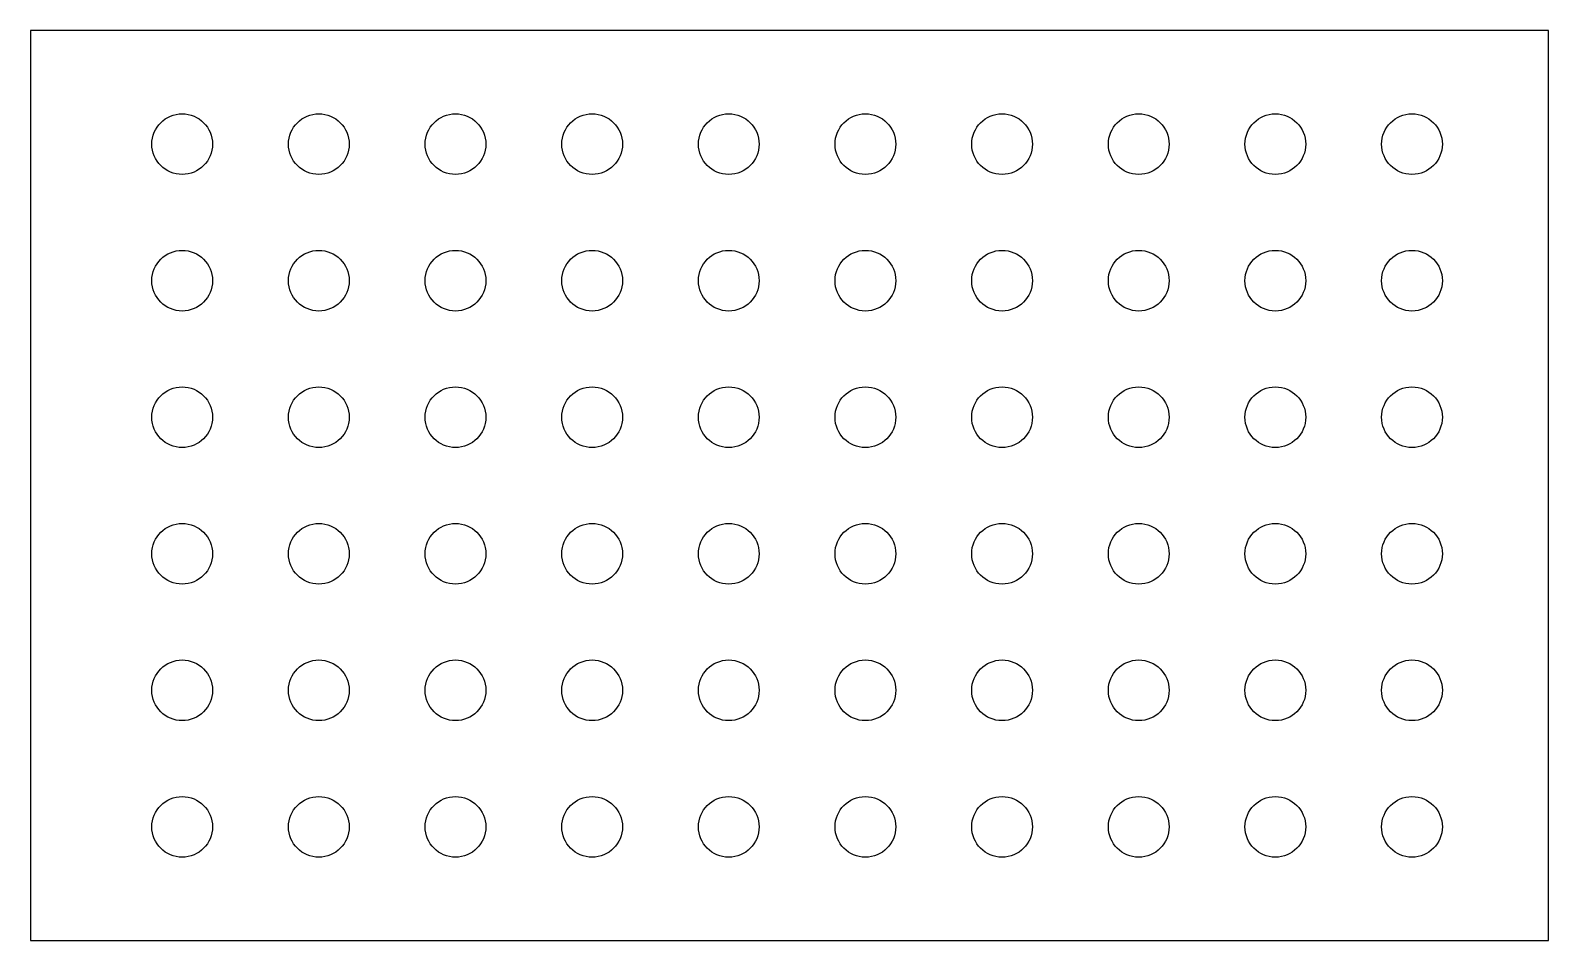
# Model space of a CAD drawing. Header units: millimetres. Extents: x 0 to 200, y 0 to 120.
import ezdxf

# ---------------------------------------------------------------- set-up
doc = ezdxf.new("R2010")
doc.units = ezdxf.units.MM

msp = doc.modelspace()

# ---------------------------------------------------------------- linework, layer by layer
for p, q in [((200, 120), (0, 120)), ((0, 120), (0, 0)), ((200, 0), (200, 120)), ((0, 0), (200, 0))]:
    msp.add_line(p, q)
for centre in [(20, 105), (38, 105), (56, 105), (74, 105), (92, 105), (110, 105), (128, 105), (146, 105), (164, 105), (182, 105), (20, 87), (38, 87), (56, 87), (74, 87), (92, 87), (110, 87), (128, 87), (146, 87), (164, 87), (182, 87), (20, 69), (38, 69), (56, 69), (74, 69), (92, 69), (110, 69), (128, 69), (146, 69), (164, 69), (182, 69), (20, 51), (38, 51), (56, 51), (74, 51), (92, 51), (110, 51), (128, 51), (146, 51), (164, 51), (182, 51), (20, 33), (38, 33), (56, 33), (74, 33), (92, 33), (110, 33), (128, 33), (146, 33), (164, 33), (182, 33), (20, 15), (38, 15), (56, 15), (74, 15), (92, 15), (110, 15), (128, 15), (146, 15), (164, 15), (182, 15)]:
    msp.add_circle(centre, 4)

doc.saveas('drawing.dxf')
